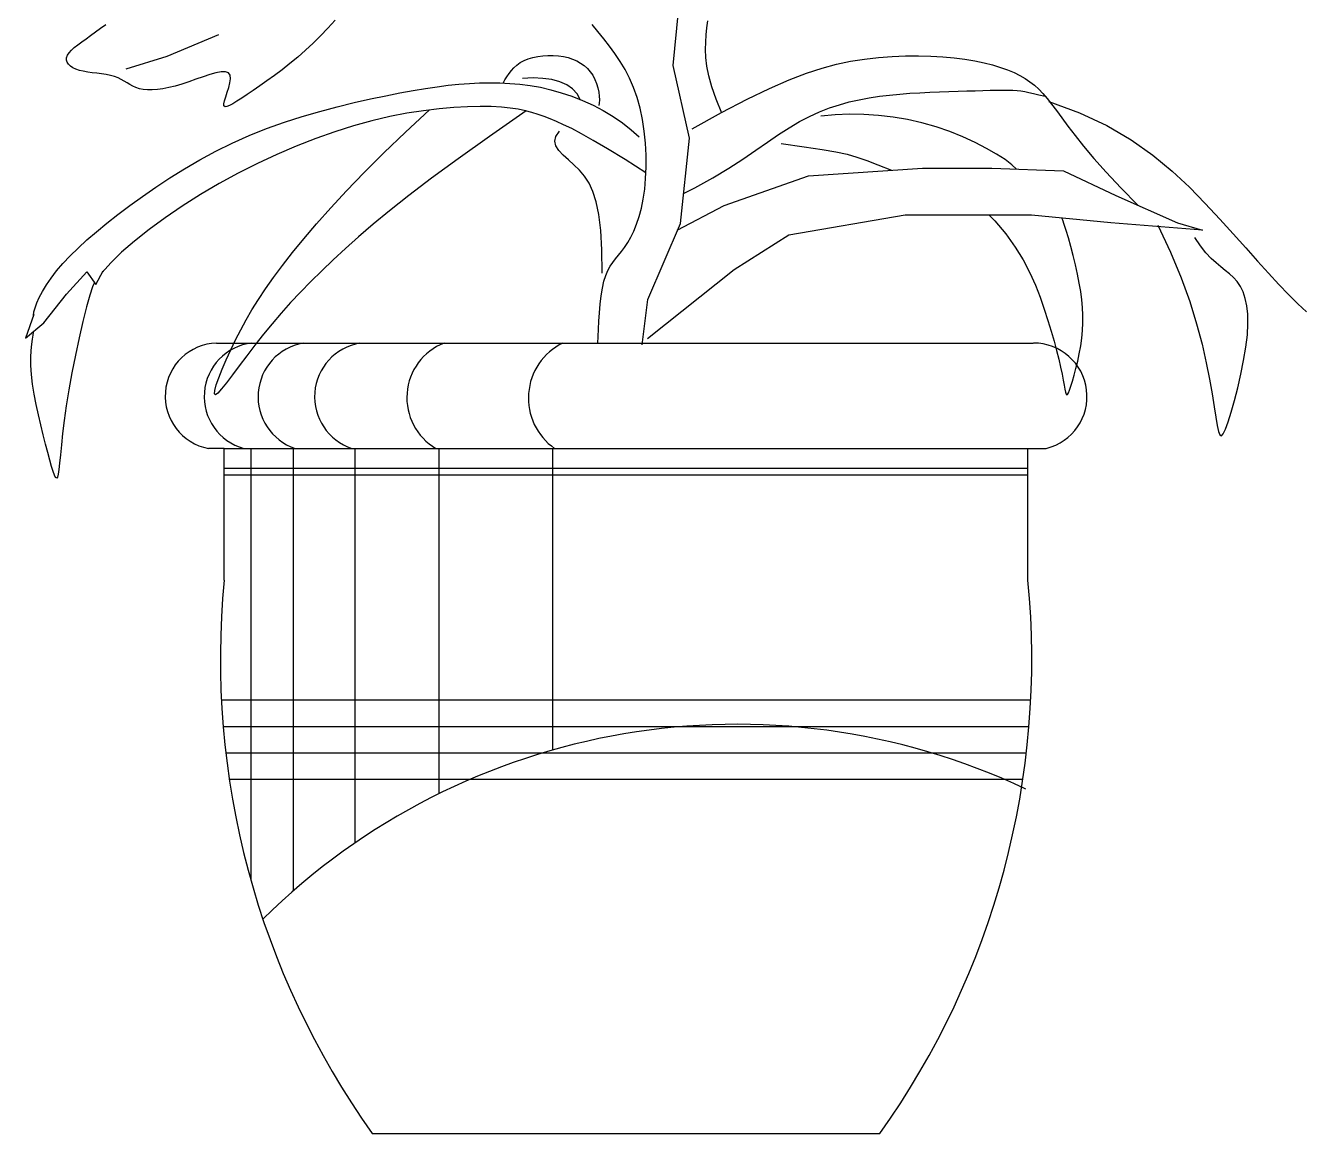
# Model space of a CAD drawing. Extents: x 156 to 436, y 1777 to 2269.
# Drawn here: x 165 to 428.3, y 1776.5 to 2004.3 of the extents above; entities that cross this region are included whole.
import ezdxf

# ---------------------------------------------------------------- set-up
doc = ezdxf.new("R2010")
doc.units = 0
doc.header["$LTSCALE"] = 0.9
doc.header["$MEASUREMENT"] = 0
doc.layers.get('0').update_dxf_attribs({"color": 3, "linetype": 'CONTINUOUS'})
for name, color, linetype in [('3', 3, 'CONTINUOUS'), ('4', 4, 'CONTINUOUS'), ('7', 7, 'CONTINUOUS')]:
    doc.layers.add(name, color=color, linetype=linetype)

msp = doc.modelspace()

# ---------------------------------------------------------------- linework, layer by layer
at = {"color": 4}
msp.add_line((205.82, 1917.37, 1.85), (202.59, 1917.37, 1.85), dxfattribs=at)
at = {"layer": '3', "color": 3}
for p, q in [((211.32, 1917.37, 1.85), (211.32, 1828.52, 1.85)), ((219.96, 1917.37, 1.85), (219.96, 1826.33, 1.85)), ((232.66, 1917.37, 1.85), (232.66, 1836.2, 1.85)), ((249.94, 1917.37, 1.85), (249.94, 1846.33, 1.85)), ((273.32, 1917.37, 1.85), (273.32, 1855.33, 1.85)), ((205.82, 1913.3, 1.85), (371.05, 1913.3, 1.85)), ((205.82, 1911.95, 1.85), (371.05, 1911.95, 1.85)), ((205.6, 1860.22, 1.85), (371.27, 1860.22, 1.85)), ((206.14, 1854.8, 1.85), (370.73, 1854.8, 1.85))]:
    msp.add_line(p, q, dxfattribs=at)
at = {"layer": '3'}
msp.add_lwpolyline([(185.64, 1995.4), (194.06, 1998.05), (204.7, 2002.48)], dxfattribs=at)
at = {"layer": '3', "color": 3}
for centre, radius, start, end in [((212.79, 1928.04, 1.85), 11.08, 96.7627, 254.4707), ((224, 1927.99, 1.85), 11.22, 100.0415, 251.1919), ((235.58, 1927.99, 1.85), 11.19, 99.522, 251.7115), ((255.44, 1927.8, 1.85), 12.08, 111.503, 239.7305), ((280.96, 1927.71, 1.85), 12.61, 116.1427, 235.0907), ((311.28, 1721.89, 1.85), 138.74, 64.673, 134.6561)]:
    msp.add_arc(centre, radius, start, end, dxfattribs=at)
at = {"layer": '4'}
for p, q in [((204.25, 1939.03, 1.85), (372.16, 1939.03, 1.85)), ((205.82, 1890.28, 1.85), (205.82, 1917.37, 1.85)), ((371.05, 1890.28, 1.85), (371.05, 1917.37, 1.85)), ((371.05, 1917.37, 1.85), (374.83, 1917.37, 1.85)), ((236.24, 1776.52, 1.85), (340.63, 1776.52, 1.85))]:
    msp.add_line(p, q, dxfattribs=at)
for points in [[(291.77, 1938.65), (292.89, 1947.97), (299.61, 1963.64), (301.48, 1981.16), (298.12, 1996.08), (299.24, 2007.27), (304.09, 2019.2), (316.78, 2033.37), (321.64, 2038.22)], [(228.65, 2005.4), (227.14, 2003.8), (225.61, 2002.23), (224.08, 2000.71), (222.51, 1999.24), (220.92, 1997.83), (219.31, 1996.5), (217.71, 1995.24), (216.14, 1994.06), (214.61, 1992.96), (213.16, 1991.94), (211.79, 1991), (210.54, 1990.16), (209.42, 1989.4), (208.43, 1988.76), (207.59, 1988.24), (206.89, 1987.87), (206.35, 1987.66), (205.98, 1987.64), (205.77, 1987.83), (205.74, 1988.24), (205.87, 1988.87), (206.13, 1989.68), (206.44, 1990.61), (206.74, 1991.58), (206.99, 1992.52), (207.1, 1993.39), (207.02, 1994.09), (206.7, 1994.58), (206.08, 1994.81), (205.2, 1994.8), (204.1, 1994.59), (202.84, 1994.24), (201.46, 1993.79), (200.01, 1993.29), (198.54, 1992.77), (197.09, 1992.3), (195.72, 1991.89), (194.42, 1991.58), (193.2, 1991.34), (192.07, 1991.18), (191.01, 1991.1), (190.05, 1991.1), (189.17, 1991.18), (188.37, 1991.34), (187.67, 1991.57), (187.03, 1991.85), (186.43, 1992.18), (185.85, 1992.54), (185.27, 1992.9), (184.66, 1993.25), (184.01, 1993.57), (183.27, 1993.85), (182.45, 1994.07), (181.56, 1994.24), (180.62, 1994.38), (179.65, 1994.5), (178.69, 1994.62), (177.75, 1994.75), (176.85, 1994.91), (176.03, 1995.1), (175.31, 1995.35), (174.69, 1995.65), (174.18, 1995.99), (173.79, 1996.37), (173.53, 1996.79), (173.4, 1997.24), (173.42, 1997.71), (173.59, 1998.2), (173.92, 1998.71), (174.39, 1999.23), (174.99, 1999.78), (175.7, 2000.35), (176.51, 2000.96), (177.4, 2001.6), (178.35, 2002.28), (179.36, 2003), (180.4, 2003.77), (181.47, 2004.57)], [(282.62, 1939.03), (282.67, 1940.36), (282.73, 1941.88), (282.82, 1943.54), (282.95, 1945.27), (283.11, 1947.02), (283.31, 1948.72), (283.57, 1950.31), (283.88, 1951.73), (284.26, 1952.94), (284.69, 1953.96), (285.18, 1954.84), (285.71, 1955.62), (286.28, 1956.36), (286.88, 1957.08), (287.5, 1957.85), (288.13, 1958.71), (288.77, 1959.69), (289.4, 1960.81), (290.01, 1962.06), (290.59, 1963.47), (291.11, 1965.03), (291.58, 1966.74), (291.97, 1968.62), (292.27, 1970.67), (292.46, 1972.88), (292.55, 1975.22), (292.54, 1977.65), (292.41, 1980.12), (292.16, 1982.59), (291.8, 1985.01), (291.32, 1987.35), (290.71, 1989.56), (289.99, 1991.61), (289.15, 1993.51), (288.22, 1995.29), (287.21, 1996.96), (286.14, 1998.55), (285.01, 2000.08), (283.85, 2001.58), (282.66, 2003.07), (281.46, 2004.57)], [(308.13, 1986.3), (306.96, 1989.17), (306.08, 1991.7), (305.46, 1993.95), (305.05, 1995.95), (304.84, 1997.75), (304.77, 1999.39), (304.8, 2000.93), (304.91, 2002.41), (305.05, 2003.86), (305.24, 2005.31)]]:
    msp.add_lwpolyline(points, dxfattribs=at)
for centre, radius, start, end in [((204.61, 1928.11, 1.85), 10.93, 91.8664, 259.3671), ((372.2, 1928.04, 1.85), 10.99, 283.8552, 90.1957), ((372.96, 1874.03, 1.85), 167.93, 174.446, 215.4978), ((203.91, 1874.03, 1.85), 167.93, 324.5022, 5.554)]:
    msp.add_arc(centre, radius, start, end, dxfattribs=at)
at = {"layer": '7'}
for p, q in [((205.82, 1917.37, 1.85), (371.05, 1917.37, 1.85)), ((205.24, 1865.64, 1.85), (371.63, 1865.64, 1.85)), ((206.85, 1849.38, 1.85), (370.02, 1849.38, 1.85))]:
    msp.add_line(p, q, dxfattribs=at)
for points in [[(263.13, 1992.51), (263.52, 1993.15), (263.93, 1993.8), (264.37, 1994.44), (264.85, 1995.07), (265.39, 1995.66), (266, 1996.21), (266.68, 1996.7), (267.45, 1997.13), (268.31, 1997.49), (269.25, 1997.78), (270.26, 1997.99), (271.3, 1998.12), (272.37, 1998.18), (273.45, 1998.17), (274.51, 1998.09), (275.54, 1997.94), (276.51, 1997.72), (277.43, 1997.43), (278.29, 1997.06), (279.09, 1996.62), (279.82, 1996.11), (280.48, 1995.51), (281.06, 1994.84), (281.57, 1994.09), (282, 1993.26), (282.34, 1992.38), (282.61, 1991.49), (282.8, 1990.61), (282.91, 1989.78), (282.95, 1989.02), (282.92, 1988.38), (282.81, 1987.87)], [(302.01, 1983.11), (308.07, 1986.42), (313.34, 1989.16), (317.92, 1991.38), (321.94, 1993.14), (325.5, 1994.52), (328.72, 1995.58), (331.72, 1996.37), (334.6, 1996.97), (337.46, 1997.43), (340.31, 1997.77), (343.11, 1997.99), (345.86, 1998.11), (348.53, 1998.13), (351.11, 1998.06), (353.57, 1997.92), (355.91, 1997.69), (358.09, 1997.41), (360.13, 1997.06), (362.02, 1996.67), (363.77, 1996.22), (365.38, 1995.73), (366.85, 1995.2), (368.19, 1994.64), (369.4, 1994.05), (370.49, 1993.43), (371.47, 1992.77), (372.39, 1992.04), (373.27, 1991.24), (374.13, 1990.34), (375, 1989.32), (375.92, 1988.16), (376.91, 1986.84), (378, 1985.35), (379.26, 1983.65), (380.74, 1981.72), (382.5, 1979.51), (384.61, 1977.01), (387.13, 1974.17), (390.12, 1970.97), (393.63, 1967.38)], [(279.08, 1988.99), (278.38, 1990.27), (277.42, 1991.32), (276.22, 1992.15), (274.79, 1992.77), (273.15, 1993.2), (271.31, 1993.45), (269.3, 1993.54), (267.14, 1993.47)], [(166.64, 1944.72), (166.7, 1945.43), (166.92, 1946.3), (167.27, 1947.3), (167.77, 1948.43), (168.43, 1949.67), (169.25, 1951), (170.22, 1952.41), (171.36, 1953.88), (172.67, 1955.4), (174.14, 1956.97), (175.78, 1958.58), (177.59, 1960.23), (179.55, 1961.93), (181.68, 1963.68), (183.97, 1965.47), (186.41, 1967.31), (189.01, 1969.19), (191.75, 1971.09), (194.64, 1973), (197.66, 1974.88), (200.81, 1976.71), (204.08, 1978.48), (207.47, 1980.15), (210.96, 1981.71), (214.54, 1983.14), (218.19, 1984.44), (221.85, 1985.62), (225.5, 1986.68), (229.07, 1987.63), (232.55, 1988.47), (235.87, 1989.23), (239.01, 1989.89), (241.93, 1990.47), (244.66, 1990.97), (247.2, 1991.4), (249.6, 1991.75), (251.89, 1992.04), (254.08, 1992.26), (256.21, 1992.41), (258.3, 1992.52), (260.38, 1992.56), (262.45, 1992.54), (264.53, 1992.44), (266.61, 1992.27), (268.7, 1991.99), (270.81, 1991.62), (272.94, 1991.13), (275.1, 1990.52), (277.29, 1989.78), (279.48, 1988.91), (281.64, 1987.93), (283.75, 1986.83), (285.79, 1985.62), (287.71, 1984.31), (289.5, 1982.91), (291.13, 1981.42)], [(300.27, 1969.78), (302.59, 1970.95), (306.26, 1972.99), (309.54, 1974.97), (312.46, 1976.87), (315.11, 1978.68), (317.53, 1980.37), (319.8, 1981.92), (321.96, 1983.32), (324.07, 1984.56), (326.15, 1985.64), (328.21, 1986.57), (330.25, 1987.37), (332.29, 1988.04), (334.32, 1988.61), (336.36, 1989.08), (338.42, 1989.47), (340.5, 1989.79), (342.59, 1990.04), (344.69, 1990.24), (346.77, 1990.39), (348.84, 1990.51), (350.87, 1990.6), (352.86, 1990.68), (354.8, 1990.74), (356.68, 1990.81), (358.48, 1990.87), (360.19, 1990.92), (361.8, 1990.97), (363.31, 1991.01), (364.68, 1991.03), (365.93, 1991.05), (367.02, 1991.04), (367.97, 1991.01), (368.81, 1990.96), (369.6, 1990.88), (370.39, 1990.75), (371.23, 1990.59), (372.18, 1990.38), (373.28, 1990.11), (374.6, 1989.78)], [(375.34, 1988.71), (381.65, 1986.41), (387.27, 1983.75), (392.27, 1980.82), (396.73, 1977.68), (400.7, 1974.4), (404.27, 1971.07), (407.5, 1967.76), (410.47, 1964.54), (413.25, 1961.48), (415.84, 1958.6), (418.26, 1955.89), (420.53, 1953.39), (422.66, 1951.08), (424.65, 1948.99), (426.53, 1947.11), (428.3, 1945.47)], [(292.51, 1974.05), (288.22, 1976.75), (284.64, 1978.94), (281.69, 1980.69), (279.26, 1982.06), (277.26, 1983.12), (275.59, 1983.93), (274.16, 1984.58), (272.86, 1985.12), (271.62, 1985.61), (270.37, 1986.06), (269.09, 1986.47), (267.73, 1986.82), (266.25, 1987.12), (264.62, 1987.36), (262.8, 1987.54), (260.73, 1987.65), (258.41, 1987.68), (255.83, 1987.63), (253.02, 1987.48), (249.99, 1987.21), (246.78, 1986.82), (243.39, 1986.28), (239.85, 1985.59), (236.19, 1984.73), (232.41, 1983.69), (228.55, 1982.48), (224.62, 1981.09), (220.64, 1979.54), (216.65, 1977.84), (212.66, 1975.98), (208.69, 1973.98), (204.77, 1971.84), (200.93, 1969.57), (197.2, 1967.21), (193.67, 1964.81), (190.37, 1962.4), (187.37, 1960.02), (184.72, 1957.72), (182.49, 1955.55), (180.73, 1953.53)], [(267.88, 1986.78), (260.35, 1981.53), (253.92, 1976.94), (248.44, 1972.92), (243.78, 1969.38), (239.82, 1966.25), (236.41, 1963.45), (233.43, 1960.88), (230.74, 1958.48), (228.23, 1956.16), (225.86, 1953.9), (223.62, 1951.69), (221.5, 1949.51), (219.47, 1947.35), (217.54, 1945.19), (215.68, 1943.02), (213.88, 1940.83), (212.14, 1938.61), (210.47, 1936.42), (208.92, 1934.35), (207.51, 1932.47), (206.28, 1930.86), (205.26, 1929.59), (204.49, 1928.74), (203.99, 1928.4), (203.79, 1928.6), (203.86, 1929.31), (204.18, 1930.44), (204.7, 1931.91), (205.39, 1933.65), (206.22, 1935.58), (207.16, 1937.63), (208.16, 1939.71), (209.21, 1941.77), (210.32, 1943.82), (211.52, 1945.89), (212.84, 1948.01), (214.31, 1950.21), (215.94, 1952.53), (217.79, 1955), (219.85, 1957.64), (222.18, 1960.48), (224.79, 1963.54), (227.71, 1966.83), (230.98, 1970.35), (234.61, 1974.11), (238.64, 1978.13), (243.09, 1982.41), (247.99, 1986.97)], [(368.72, 1974.8), (367.74, 1975.71), (366.35, 1976.75), (364.6, 1977.88), (362.55, 1979.07), (360.23, 1980.26), (357.69, 1981.43), (354.99, 1982.52), (352.17, 1983.49), (349.27, 1984.32), (346.32, 1984.99), (343.34, 1985.51), (340.33, 1985.86), (337.33, 1986.06), (334.34, 1986.09), (331.39, 1985.95), (328.49, 1985.66)], [(283.53, 1953.4), (283.45, 1958.2), (283.21, 1962.18), (282.82, 1965.44), (282.29, 1968.08), (281.62, 1970.21), (280.82, 1971.93), (279.89, 1973.35), (278.85, 1974.56), (277.72, 1975.67), (276.57, 1976.7), (275.5, 1977.68), (274.62, 1978.63), (274, 1979.58), (273.76, 1980.53), (273.98, 1981.53), (274.76, 1982.59)], [(320.35, 1980.06), (325.07, 1979.38), (328.72, 1978.83), (331.56, 1978.34), (333.87, 1977.85), (335.89, 1977.29), (337.91, 1976.59), (340.18, 1975.7), (342.97, 1974.56)], [(298.96, 1962.26), (308.63, 1967.34), (325.95, 1973.45), (349.37, 1974.97), (363.63, 1974.97), (378.39, 1974.46), (389.09, 1969.38), (401.82, 1963.78), (406.91, 1962.26), (388.07, 1963.78), (371.78, 1965.31), (345.81, 1965.31), (321.87, 1961.24), (310.67, 1954.12), (292.85, 1939.87)], [(363.1, 1965.31), (364.25, 1964.15), (366.52, 1961.47), (368.44, 1958.78), (370.07, 1956.12), (371.43, 1953.5), (372.58, 1950.94), (373.56, 1948.44), (374.41, 1946.02), (375.16, 1943.7), (375.83, 1941.5), (376.42, 1939.42), (376.93, 1937.48), (377.37, 1935.7), (377.75, 1934.08), (378.06, 1932.64), (378.31, 1931.4), (378.51, 1930.36), (378.66, 1929.53), (378.79, 1928.92), (378.91, 1928.53), (379.04, 1928.38), (379.18, 1928.46), (379.36, 1928.79), (379.58, 1929.36), (379.87, 1930.18), (380.2, 1931.22), (380.55, 1932.44), (380.92, 1933.81), (381.28, 1935.29), (381.61, 1936.85), (381.9, 1938.44), (382.13, 1940.04), (382.28, 1941.62), (382.35, 1943.18), (382.35, 1944.74), (382.27, 1946.33), (382.12, 1947.95), (381.9, 1949.62), (381.6, 1951.36), (381.24, 1953.18), (380.81, 1955.1), (380.34, 1957.04), (379.85, 1958.92), (379.37, 1960.67), (378.92, 1962.2), (378.52, 1963.44), (378.21, 1964.31), (377.99, 1964.73)], [(397.74, 1963.27), (400.37, 1957.71), (402.54, 1952.47), (404.31, 1947.56), (405.73, 1943.01), (406.85, 1938.81), (407.72, 1935), (408.38, 1931.58), (408.9, 1928.56), (409.32, 1925.95), (409.66, 1923.79), (409.96, 1922.09), (410.24, 1920.88), (410.52, 1920.17), (410.83, 1919.99), (411.2, 1920.36), (411.66, 1921.31), (412.22, 1922.83), (412.85, 1924.83), (413.53, 1927.2), (414.2, 1929.84), (414.83, 1932.62), (415.4, 1935.43), (415.85, 1938.17), (416.16, 1940.72), (416.29, 1942.99), (416.26, 1944.98), (416.07, 1946.72), (415.74, 1948.23), (415.29, 1949.54), (414.72, 1950.68), (414.06, 1951.66), (413.32, 1952.51), (412.5, 1953.26), (411.63, 1953.97), (410.7, 1954.7), (409.72, 1955.5), (408.69, 1956.45), (407.62, 1957.6), (406.52, 1959), (405.38, 1960.73)], [(166.7, 1944.91), (164.99, 1940.05), (168.7, 1943.19), (173.38, 1949.1), (177.57, 1953.67), (179.39, 1951.1), (180.91, 1953.86)], [(179.12, 1951.48), (178.73, 1950.62), (178.18, 1948.89), (177.51, 1946.46), (176.77, 1943.48), (175.99, 1940.13), (175.21, 1936.56), (174.49, 1932.93), (173.84, 1929.41), (173.32, 1926.13), (172.91, 1923.14), (172.58, 1920.45), (172.33, 1918.08), (172.14, 1916.03), (171.98, 1914.34), (171.84, 1913), (171.7, 1912.04), (171.55, 1911.46), (171.37, 1911.26), (171.16, 1911.4), (170.92, 1911.87), (170.65, 1912.64), (170.33, 1913.68), (169.97, 1914.98), (169.56, 1916.52), (169.1, 1918.25), (168.6, 1920.16), (168.1, 1922.19), (167.6, 1924.29), (167.15, 1926.42), (166.74, 1928.54), (166.42, 1930.61), (166.2, 1932.57), (166.09, 1934.39), (166.08, 1936.05), (166.14, 1937.52), (166.25, 1938.79), (166.38, 1939.84), (166.51, 1940.64), (166.6, 1941.18), (166.64, 1941.45)]]:
    msp.add_lwpolyline(points, dxfattribs=at)

doc.saveas('drawing.dxf')
